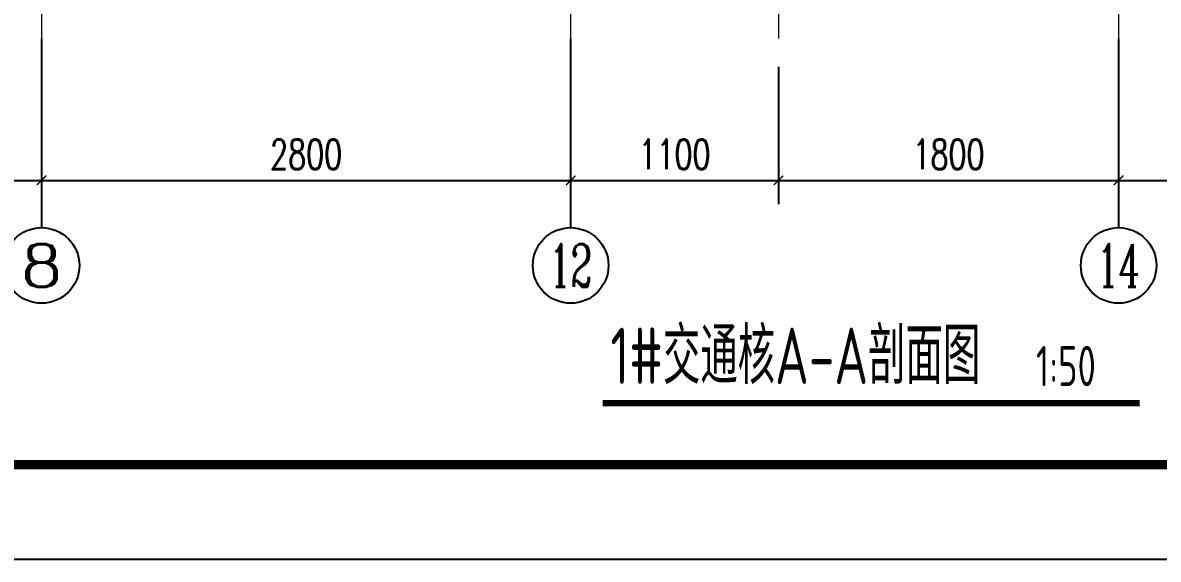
# Model space of a CAD drawing. Extents: x -1307975 to -76406, y -96289 to 379359.
# Drawn here: x -624620 to -618610, y 348300 to 351137 of the extents above; entities that cross this region are included whole.
import ezdxf
from ezdxf.enums import TextEntityAlignment as Align

# ---------------------------------------------------------------- set-up
doc = ezdxf.new("R2010")
doc.units = 0
doc.header["$LTSCALE"] = 1000
doc.linetypes.add('DOTE', pattern=[2.42, 2, -0.2, 0.02, -0.2])
doc.layers.get('0').update_dxf_attribs({"linetype": 'CONTINUOUS'})
doc.layers.get('DEFPOINTS').update_dxf_attribs({"linetype": 'CONTINUOUS'})
for name, color, linetype in [('-TK', 7, 'CONTINUOUS'), ('A-AXIS_TEXT', 7, 'CONTINUOUS'), ('AXIS', 3, 'CONTINUOUS'), ('DIM_SYMB', 3, 'CONTINUOUS'), ('PUB_TEXT', 2, 'CONTINUOUS')]:
    doc.layers.add(name, color=color, linetype=linetype)
doc.layers.add('AXIS_TEXT', color=7, linetype='CONTINUOUS', lineweight=20)
doc.layers.add('DOTE', color=19, linetype='DOTE', lineweight=9)
doc.styles.add('_TCH_AXIS', font='COMPLEX', dxfattribs={"bigfont": 'GBCBIG'})
doc.styles.add('_TCH_DIM_T3', font='SIMPLEX', dxfattribs={"width": 0.705882, "bigfont": 'GBCBIG'})
doc.styles.add('COMPLEX', font='COMPLEX')
doc.styles.add('TSSD_REIN', font='tssdeng.shx', dxfattribs={"width": 0.7, "height": 300, "bigfont": 'tssdchn.shx'})
doc.dimstyles.new('_TCH_ARCH&&50', dxfattribs={"dimtxt": 157.5, "dimasz": 50, "dimexe": 125, "dimexo": 150, "dimgap": 58.75, "dimtad": 1, "dimdec": 0, "dimzin": 0, "dimdsep": 46, "dimtxsty": '_TCH_DIM_T3', "dimblk": 'ARCHTICK', "dimcen": 0.09, "dimclrt": 7, "dimazin": 0, "dimtfac": 1, "dimtdec": 0, "dimtix": 1, "dimtmove": 2, "dimatfit": 3, "dimldrblk": 'ARCHTICK', "dimfxl": 1, "dimtolj": 1, "dimtzin": 0, "dimarcsym": 0})

# ---------------------------------------------------------------- blocks, each defined once
blk = doc.blocks.new('_ArchTick')
at = {"color": 0, "linetype": 'ByBlock', "const_width": 0.15}
blk.add_lwpolyline([(-0.5, -0.5), (0.5, 0.5)], dxfattribs=at)
blk = doc.blocks.new('*D836')
at = {"layer": 'AXIS', "color": 0, "lineweight": -2, "transparency": 16777216}
for p, q in [((-618820.2, 350903.5), (-618820.2, 350178.5)), ((-617120.2, 350903.5), (-617120.2, 350178.5)), ((-618820.2, 350303.5), (-617120.2, 350303.5))]:
    blk.add_line(p, q, dxfattribs=at)
at = {"layer": 'DEFPOINTS', "color": 0, "transparency": 16777216}
for p in [(-618820.2, 351053.5), (-617120.2, 351053.5), (-617120.2, 350303.5)]:
    blk.add_point(p, dxfattribs=at)
at = {"layer": 'AXIS', "color": 0, "lineweight": -2, "transparency": 16777216, "xscale": 50, "yscale": 50, "zscale": 50, "rotation": 180}
blk.add_blockref('_ArchTick', (-618820.2, 350303.5), dxfattribs=at)
at = {"layer": 'AXIS', "color": 0, "lineweight": -2, "transparency": 16777216, "xscale": 50, "yscale": 50, "zscale": 50}
blk.add_blockref('_ArchTick', (-617120.2, 350303.5), dxfattribs=at)
at = {"layer": 'AXIS', "color": 7, "transparency": 16777216, "insert": (-617970.2, 350441), "char_height": 157.5, "attachment_point": 5, "style": '_TCH_DIM_T3'}
blk.add_mtext('\\A1;1700', dxfattribs=at)
blk = doc.blocks.new('*D837')
at = {"layer": 'AXIS', "color": 0, "lineweight": -2, "transparency": 16777216}
for p, q in [((-620620.2, 350903.5), (-620620.2, 350178.5)), ((-618820.2, 350903.5), (-618820.2, 350178.5)), ((-620620.2, 350303.5), (-618820.2, 350303.5))]:
    blk.add_line(p, q, dxfattribs=at)
at = {"layer": 'DEFPOINTS', "color": 0, "transparency": 16777216}
for p in [(-620620.2, 351053.5), (-618820.2, 351053.5), (-618820.2, 350303.5)]:
    blk.add_point(p, dxfattribs=at)
at = {"layer": 'AXIS', "color": 0, "lineweight": -2, "transparency": 16777216, "xscale": 50, "yscale": 50, "zscale": 50, "rotation": 180}
blk.add_blockref('_ArchTick', (-620620.2, 350303.5), dxfattribs=at)
at = {"layer": 'AXIS', "color": 0, "lineweight": -2, "transparency": 16777216, "xscale": 50, "yscale": 50, "zscale": 50}
blk.add_blockref('_ArchTick', (-618820.2, 350303.5), dxfattribs=at)
at = {"layer": 'AXIS', "color": 7, "transparency": 16777216, "insert": (-619720.2, 350441), "char_height": 157.5, "attachment_point": 5, "style": '_TCH_DIM_T3'}
blk.add_mtext('\\A1;1800', dxfattribs=at)
blk = doc.blocks.new('*D838')
at = {"layer": 'AXIS', "color": 0, "lineweight": -2, "transparency": 16777216}
for p, q in [((-621720.2, 350903.5), (-621720.2, 350178.5)), ((-620620.2, 350903.5), (-620620.2, 350178.5)), ((-621720.2, 350303.5), (-620620.2, 350303.5))]:
    blk.add_line(p, q, dxfattribs=at)
at = {"layer": 'DEFPOINTS', "color": 0, "transparency": 16777216}
for p in [(-621720.2, 351053.5), (-620620.2, 351053.5), (-620620.2, 350303.5)]:
    blk.add_point(p, dxfattribs=at)
at = {"layer": 'AXIS', "color": 0, "lineweight": -2, "transparency": 16777216, "xscale": 50, "yscale": 50, "zscale": 50, "rotation": 180}
blk.add_blockref('_ArchTick', (-621720.2, 350303.5), dxfattribs=at)
at = {"layer": 'AXIS', "color": 0, "lineweight": -2, "transparency": 16777216, "xscale": 50, "yscale": 50, "zscale": 50}
blk.add_blockref('_ArchTick', (-620620.2, 350303.5), dxfattribs=at)
at = {"layer": 'AXIS', "color": 7, "transparency": 16777216, "insert": (-621170.2, 350441), "char_height": 157.5, "attachment_point": 5, "style": '_TCH_DIM_T3'}
blk.add_mtext('\\A1;1100', dxfattribs=at)
blk = doc.blocks.new('*D839')
at = {"layer": 'AXIS', "color": 0, "lineweight": -2, "transparency": 16777216}
for p, q in [((-624520.1, 350903.5), (-624520.1, 350178.5)), ((-621720.2, 350903.5), (-621720.2, 350178.5)), ((-624520.1, 350303.5), (-621720.2, 350303.5))]:
    blk.add_line(p, q, dxfattribs=at)
at = {"layer": 'DEFPOINTS', "color": 0, "transparency": 16777216}
for p in [(-624520.1, 351053.5), (-621720.2, 351053.5), (-621720.2, 350303.5)]:
    blk.add_point(p, dxfattribs=at)
at = {"layer": 'AXIS', "color": 0, "lineweight": -2, "transparency": 16777216, "xscale": 50, "yscale": 50, "zscale": 50, "rotation": 180}
blk.add_blockref('_ArchTick', (-624520.1, 350303.5), dxfattribs=at)
at = {"layer": 'AXIS', "color": 0, "lineweight": -2, "transparency": 16777216, "xscale": 50, "yscale": 50, "zscale": 50}
blk.add_blockref('_ArchTick', (-621720.2, 350303.5), dxfattribs=at)
at = {"layer": 'AXIS', "color": 7, "transparency": 16777216, "insert": (-623120.2, 350441), "char_height": 157.5, "attachment_point": 5, "style": '_TCH_DIM_T3'}
blk.add_mtext('\\A1;2800', dxfattribs=at)
blk = doc.blocks.new('*D840')
at = {"layer": 'AXIS', "color": 0, "lineweight": -2, "transparency": 16777216}
for p, q in [((-627020.1, 350903.5), (-627020.1, 350178.5)), ((-624520.1, 350903.5), (-624520.1, 350178.5)), ((-627020.1, 350303.5), (-624520.1, 350303.5))]:
    blk.add_line(p, q, dxfattribs=at)
at = {"layer": 'DEFPOINTS', "color": 0, "transparency": 16777216}
for p in [(-627020.1, 351053.5), (-624520.1, 351053.5), (-624520.1, 350303.5)]:
    blk.add_point(p, dxfattribs=at)
at = {"layer": 'AXIS', "color": 0, "lineweight": -2, "transparency": 16777216, "xscale": 50, "yscale": 50, "zscale": 50, "rotation": 180}
blk.add_blockref('_ArchTick', (-627020.1, 350303.5), dxfattribs=at)
at = {"layer": 'AXIS', "color": 0, "lineweight": -2, "transparency": 16777216, "xscale": 50, "yscale": 50, "zscale": 50}
blk.add_blockref('_ArchTick', (-624520.1, 350303.5), dxfattribs=at)
at = {"layer": 'AXIS', "color": 7, "transparency": 16777216, "insert": (-625770.1, 350441), "char_height": 157.5, "attachment_point": 5, "style": '_TCH_DIM_T3'}
blk.add_mtext('\\A1;2500', dxfattribs=at)
blk = doc.blocks.new('_AXISO')
blk.add_circle((0, 0), 0.5)
at = {"layer": 'A-AXIS_TEXT', "style": 'COMPLEX', "width": 1.041667}
blk.add_attdef('A', text='', height=0.56, dxfattribs=at).set_placement((-0.25, -0.28), (0.25, -0.28), align=Align.FIT)
blk = doc.blocks.new('A1')
blk.add_lwpolyline([(0, 59400), (0, 0), (84100, 0), (84100, 59400)], close=True)
at = {"const_width": 100}
blk.add_lwpolyline([(2500, 58400), (2500, 1000), (83100, 1000), (83100, 58400)], close=True, dxfattribs=at)

msp = doc.modelspace()

# ---------------------------------------------------------------- linework, layer by layer
at = {"layer": 'AXIS'}
for p, q in [((-624520.15, 351053.53), (-624520.15, 350053.53)), ((-621720.21, 351053.53), (-621720.21, 350053.53)), ((-618820.21, 351053.53), (-618820.21, 350053.53))]:
    msp.add_line(p, q, dxfattribs=at)
at = {"layer": 'DIM_SYMB', "const_width": 35}
msp.add_lwpolyline([(-621550.35, 349125.39), (-618708.14, 349125.39)], dxfattribs=at)
at = {"layer": 'DOTE', "linetype": 'DOTE', "ltscale": 0.3}
for p, q in [((-624520.15, 361467.66), (-624520.15, 351054.11)), ((-621720.21, 361467.66), (-621720.21, 351053.53)), ((-620620.21, 361467.66), (-620620.21, 351053.53)), ((-618820.21, 361467.66), (-618820.21, 351053.53))]:
    msp.add_line(p, q, dxfattribs=at)

# ---------------------------------------------------------------- block references
at = {"layer": '-TK', "xscale": 0.5, "yscale": 0.5, "zscale": 0.5}
msp.add_blockref('A1', (-647075.13, 348300.18), dxfattribs=at)
at = {"layer": 'AXIS'}
ref = msp.add_blockref('_AXISO', (-624520.15, 349853.53), dxfattribs=dict(at, xscale=400, yscale=400, zscale=400))
ref.add_attrib('A', '8', dxfattribs={"layer": 'AXIS_TEXT', "height": 226.27, "style": '_TCH_AXIS', "width": 1.5}).set_placement((-624633.29, 349740.39), (-624407.01, 349740.39), align=Align.FIT)
ref = msp.add_blockref('_AXISO', (-621720.21, 349853.53), dxfattribs=dict(at, xscale=400, yscale=400, zscale=400))
ref.add_attrib('A', '12', dxfattribs={"layer": 'AXIS_TEXT', "height": 226.274, "style": '_TCH_AXIS', "width": 0.724138}).set_placement((-621833.35, 349740.39), (-621607.08, 349740.39), align=Align.FIT)
ref = msp.add_blockref('_AXISO', (-618820.21, 349853.53), dxfattribs=dict(at, xscale=400, yscale=400, zscale=400))
ref.add_attrib('A', '14', dxfattribs={"layer": 'AXIS_TEXT', "height": 226.274, "style": '_TCH_AXIS', "width": 0.677419}).set_placement((-618933.35, 349740.39), (-618707.08, 349740.39), align=Align.FIT)

# ---------------------------------------------------------------- texts
at = {"layer": 'PUB_TEXT', "style": 'TSSD_REIN', "width": 0.7}
for s, height, p in [('1#交通核A-A剖面图', 297.5, (-621509.77, 349226.97)), ('1:50', 212.5, (-619257.97, 349215.66))]:
    msp.add_text(s, height=height, dxfattribs=at).set_placement(p)

# ---------------------------------------------------------------- dimensions: what is measured, and where the dimension line sits
at = {"layer": 'AXIS'}
for p1, p2, picture, middle in [((-627020.15, 351053.53), (-624520.15, 351053.53), '*D840', (-625770.15, 350441.03)), ((-624520.15, 351053.53), (-621720.21, 351053.53), '*D839', (-623120.18, 350441.03)), ((-621720.21, 351053.53), (-620620.21, 351053.53), '*D838', (-621170.21, 350441.03)), ((-620620.21, 351053.53), (-618820.21, 351053.53), '*D837', (-619720.21, 350441.03)), ((-618820.21, 351053.53), (-617120.21, 351053.53), '*D836', (-617970.21, 350441.03))]:
    dim = msp.add_aligned_dim(p1=p1, p2=p2, distance=-750, dimstyle='_TCH_ARCH&&50', dxfattribs=at)
    dim.commit()
    dim.dimension.update_dxf_attribs({"geometry": picture, "text_midpoint": middle})

doc.saveas('drawing.dxf')
